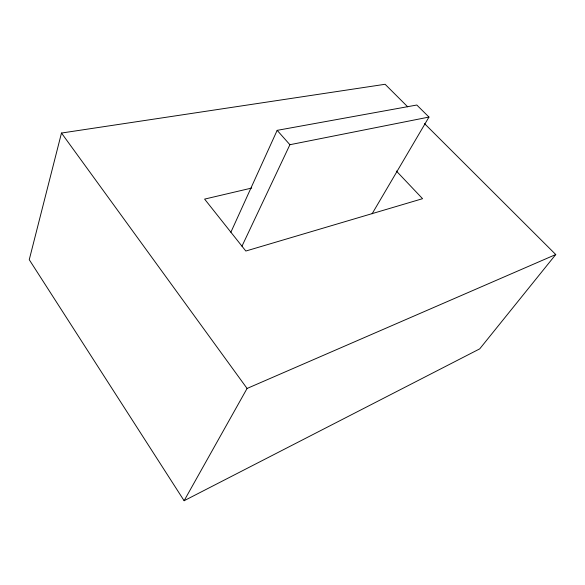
<?xml version="1.0" encoding="UTF-8"?>
<svg xmlns="http://www.w3.org/2000/svg" width="585" height="585" viewBox="0 0 585 585"><rect width="100%" height="100%" fill="white"/><g stroke="black" fill="none" stroke-linecap="round" stroke-linejoin="round"><path stroke-width="0.88" d="M407.723 106.843L385.098 84.277L61.483 133.044L29.25 259.696L184.114 500.723L479.707 348.872L555.75 254.533L424.527 123.61M230.87 232.252L277.158 130.353L416.805 105.022L428.973 117.066L372.104 213.781M241.978 246.175L289.904 144.714L428.973 117.066M184.114 500.723L247.075 388.455L555.75 254.533M251.704 188.048L204.604 199.105L245.824 251.038L422.567 198.688L396.337 171.017M277.158 130.353L289.904 144.714M61.483 133.044L247.075 388.455"/></g></svg>
